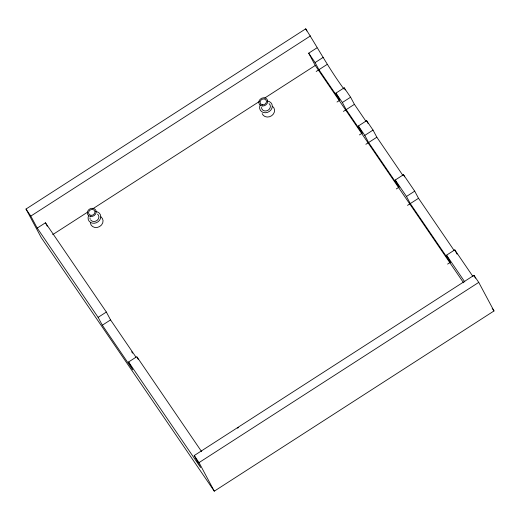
<?xml version="1.0" encoding="UTF-8"?>
<svg xmlns="http://www.w3.org/2000/svg" width="520" height="520" viewBox="0 0 520 520"><rect width="100%" height="100%" fill="white"/><g stroke="black" fill="none" stroke-linecap="round" stroke-linejoin="round"><path stroke-width="0.78" d="M201.572 451.555L136.819 356.668L128.583 361.978L200.629 467.551L194.22 455.553L473.935 275.334L478.745 282.38L494 310.954L214.286 491.173L41.255 237.62L26 209.047L305.714 28.828C318.37 48.919 329.732 69.803 343.915 88.972M128.583 361.978L132.776 369.837L102.323 325.208L98.124 317.35L37.219 228.092L30.81 216.093L310.518 35.873M37.219 228.092L45.455 222.787L106.359 312.046L110.559 319.904L136.013 357.201M463.56 282.789L315.257 65.468L308.692 53.183L316.927 47.873M337.012 102.024L339.755 100.256L318.923 69.719L315.107 62.575L323.343 57.272M52.695 234.637L87.477 212.225M92.931 208.715L259.331 101.498M264.791 97.981L315.257 65.468M316.173 71.487L327.151 64.415M339.755 100.256L335.94 93.112L344.175 87.802L350.591 97.201L354.406 104.345L365.853 121.121M359.45 134.907L362.2 133.133L346.171 109.648L342.355 102.505L350.591 97.201M343.421 111.416L354.406 104.345M362.2 133.133L358.384 125.99L366.62 120.685L373.029 130.084L376.844 137.228L402.753 175.194M396.318 188.929L399.061 187.161L368.609 142.532L364.793 135.388L373.029 130.084M365.865 144.3L376.844 137.228M98.124 317.35L106.359 312.046M102.323 325.208L110.559 319.904M399.061 187.161L395.252 180.018L403.481 174.707L414.707 191.152L418.516 198.296L454.038 250.341M447.61 264.089L450.353 262.32L410.287 203.6L406.471 196.456L414.707 191.152M407.537 205.368L418.516 198.296M450.353 262.32L446.543 255.177L454.779 249.873L473.038 276.627M214.286 491.173L199.03 462.599L478.745 282.38M492.167 308.269L494 310.954M308.692 53.183L315.107 62.575M335.94 93.112L342.355 102.505M358.384 125.99L364.793 135.388M395.252 180.018L406.471 196.456M446.543 255.177L464.802 281.938M131.657 351.787L132.574 353.125M26 209.047L30.81 216.093M194.22 455.553L199.03 462.599M473.935 275.334L475.443 278.155M454.779 249.873L457.067 254.156M403.481 174.707L404.632 176.852M366.62 120.685L368.141 123.546M344.175 87.802L345.319 89.947M305.714 28.828L306.858 30.973M137.196 357.383L138.34 359.528M45.455 222.787L47.275 226.2M272.519 106.392A6.539 5.681 -28.1 0 1 271.661 115.72A6.539 5.681 -28.1 0 1 262.178 113.588M267.312 101.03A6.539 5.681 -28.1 0 1 272.012 107.972A6.539 5.681 -28.1 0 1 263.523 112.541A6.539 5.681 -28.1 0 1 260.299 104.806M269.074 103.642A4.576 3.978 -28.1 0 1 267.67 110.468A4.576 3.978 -28.1 0 1 261.495 107.38M100.9 216.833A6.539 5.681 -28.1 0 1 99.528 226.616A6.539 5.681 -28.1 0 1 90.37 222.749M95.66 211.536A6.539 5.681 -28.1 0 1 100.529 218.368A6.539 5.681 -28.1 0 1 92.124 223.087A6.539 5.681 -28.1 0 1 88.719 215.43M97.559 214.149A4.576 3.978 -28.1 0 1 97.149 220.331A4.576 3.978 -28.1 0 1 90.584 219.869M90.129 218.933A4.576 3.978 -28.1 0 1 89.973 217.893M237.601 428.214A4.576 3.978 -28.1 0 1 238.518 427.459M262.145 105.956A4.576 3.978 -28.1 0 0 267.566 100.341A4.576 3.978 -28.1 0 0 260.111 99.346A4.576 3.978 -28.1 0 0 262.145 105.956M262.47 104.793A3.27 2.841 -28.1 0 0 266.344 100.783A3.27 2.841 -28.1 0 0 261.014 100.074A3.27 2.841 -28.1 0 0 262.47 104.793M90.623 216.469A4.576 3.978 -28.1 0 0 96.044 210.853A4.576 3.978 -28.1 0 0 88.595 209.859A4.576 3.978 -28.1 0 0 90.623 216.469M90.948 215.306A3.27 2.841 -28.1 0 0 94.822 211.296A3.27 2.841 -28.1 0 0 89.499 210.581A3.27 2.841 -28.1 0 0 90.948 215.306"/></g></svg>
